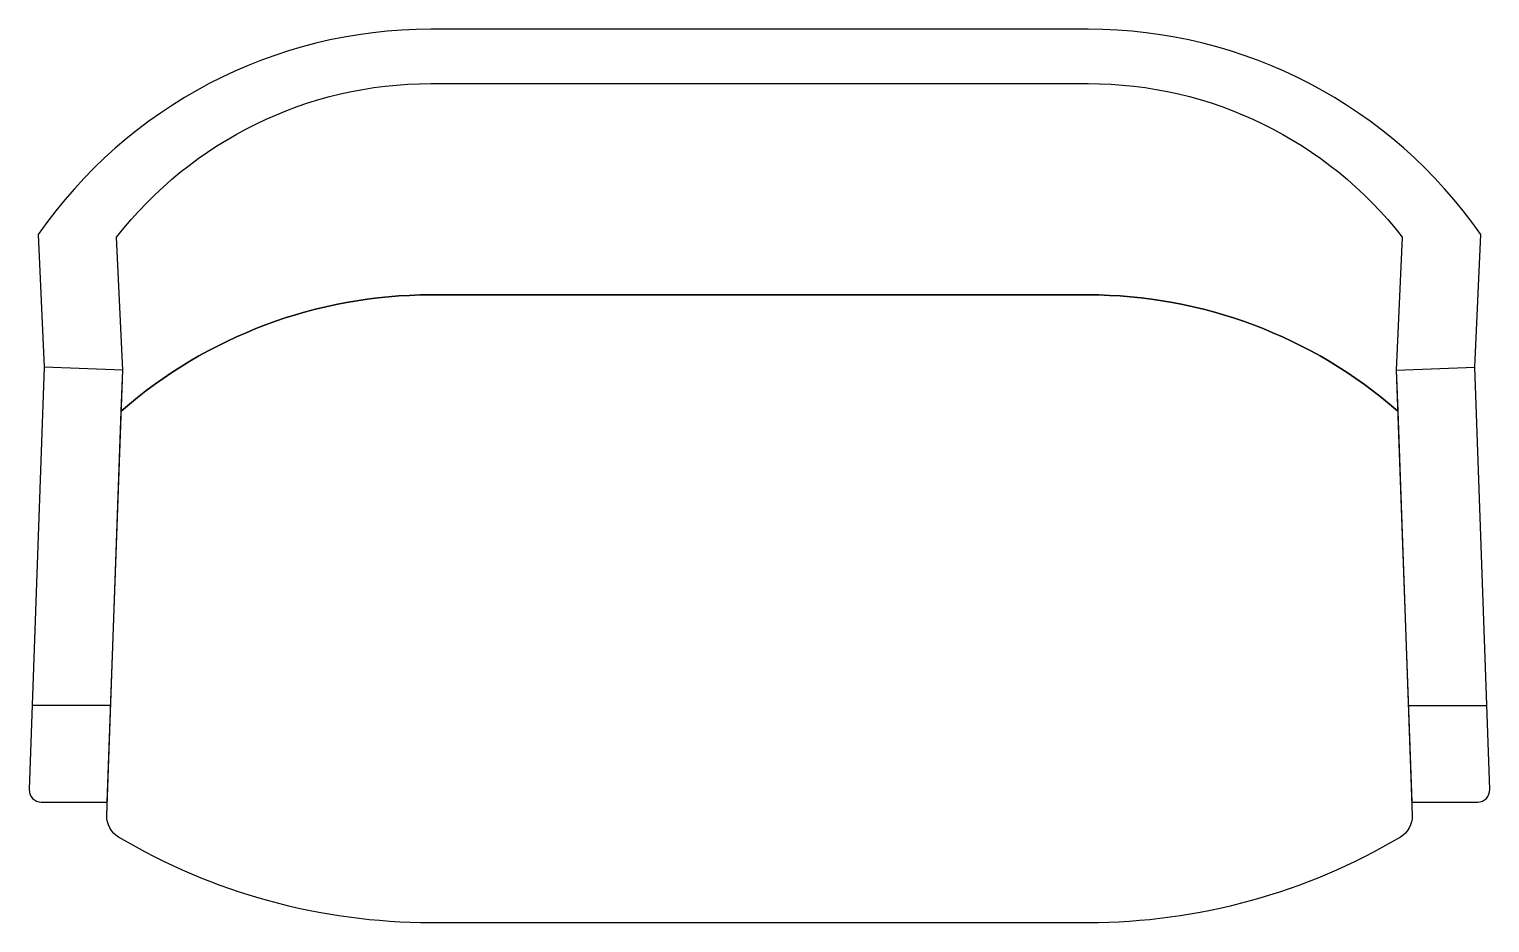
# Model space of a CAD drawing. Header units: millimetres. Extents: x -605 to 605, y -370 to 370.
import ezdxf

# ---------------------------------------------------------------- set-up
doc = ezdxf.new("R2010")
doc.units = ezdxf.units.MM
doc.header["$LTSCALE"] = 0.001

msp = doc.modelspace()

# ---------------------------------------------------------------- linework, layer by layer
for p, q in [((-527.2, 87.7), (-592.1, 90)), ((527.2, 87.7), (592.1, 90)), ((-537.1, -190), (-602.1, -190)), ((537.1, -190), (602.1, -190))]:
    msp.add_line(p, q)
for points in [[(532.2, 197.7), (527.2, 87.7), (540, -270), (594.6, -270, 0.426218), (604.6, -259.6), (592.1, 90), (597.1, 200, 0.245717), (272.1, 370), (-272.1, 370, 0.245717), (-597.1, 200), (-592.1, 90), (-604.6, -259.6, 0.426218), (-594.6, -270), (-540, -270), (-527.2, 87.7), (-532.2, 197.7, -0.231721), (-272.1, 325), (272.1, 325, -0.231721), (532.2, 197.7)], [(532.2, 197.7), (527.2, 87.7), (528.4, 53.8, 0.1815), (272.1, 150), (-272.1, 150, 0.1815), (-528.4, 53.8), (-527.2, 87.7), (-532.2, 197.7, -0.231721), (-272.1, 325), (272.1, 325, -0.231721), (532.2, 197.7)], [(528.4, 53.8), (540.4, -281.1, -0.274279), (530.6, -299, -0.134939), (272.1, -370), (-272.1, -370, -0.134939), (-530.6, -299, -0.274279), (-540.4, -281.1), (-528.4, 53.8, -0.1815), (-272.1, 150), (272.1, 150, -0.1815), (528.4, 53.8)]]:
    msp.add_lwpolyline(points, format="xyb")

doc.saveas('drawing.dxf')
